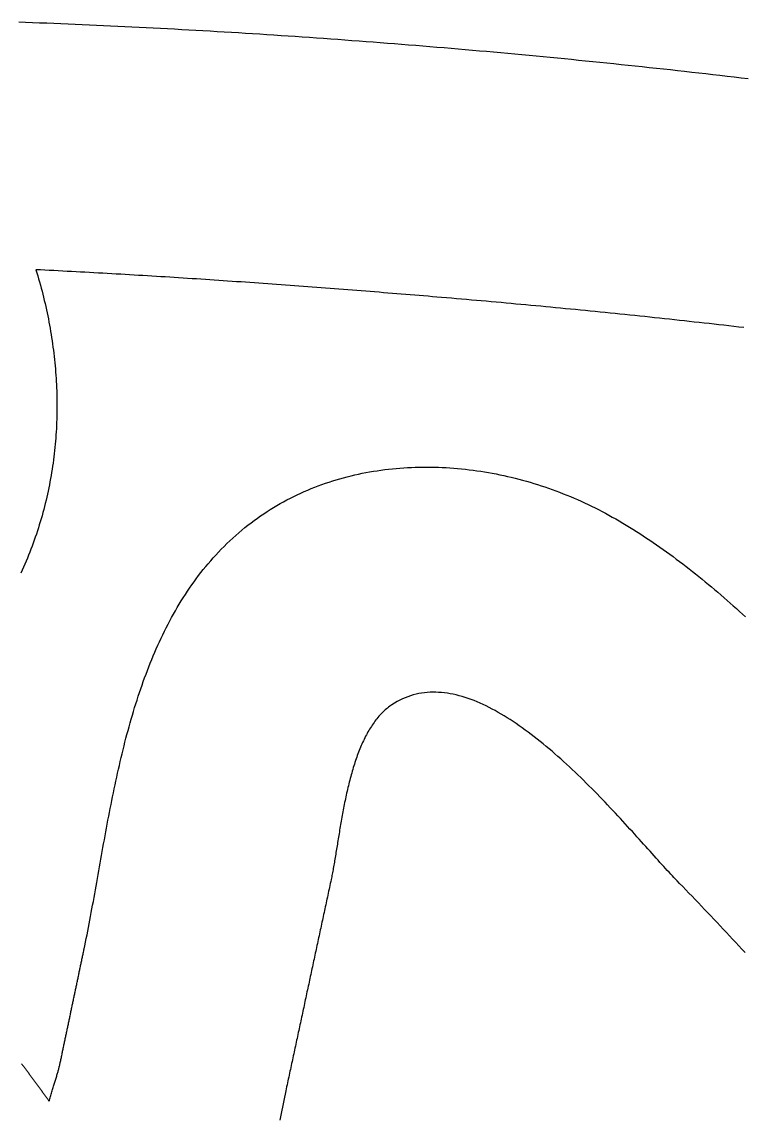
# Model space of a CAD drawing. Extents: x -5.5 to 29.5, y -8.1 to 1.6.
# Drawn here: x 2.668 to 3.064, y -3.414 to -2.812 of the extents above; entities that cross this region are included whole.
import ezdxf

# ---------------------------------------------------------------- set-up
doc = ezdxf.new("R2010")
doc.units = 0
doc.layers.get('0').update_dxf_attribs({"linetype": 'CONTINUOUS'})

msp = doc.modelspace()

# ---------------------------------------------------------------- linework, layer by layer
for points in [[(2.66679, -2.8125, 0), (2.67039, -2.81263, 0), (2.67429, -2.81278, 0), (2.67819, -2.81293, 0), (2.68208, -2.81308, 0), (2.68598, -2.81323, 0), (2.68988, -2.81339, 0), (2.69378, -2.81356, 0), (2.69767, -2.81372, 0), (2.70157, -2.81389, 0), (2.70547, -2.81406, 0), (2.70936, -2.81423, 0), (2.71326, -2.81441, 0), (2.71715, -2.81459, 0), (2.72105, -2.81478, 0), (2.72494, -2.81496, 0), (2.72884, -2.81515, 0), (2.73273, -2.81535, 0), (2.73663, -2.81554, 0), (2.74052, -2.81574, 0), (2.74442, -2.81595, 0), (2.74831, -2.81615, 0), (2.75221, -2.81636, 0), (2.7561, -2.81657, 0), (2.75999, -2.81679, 0), (2.76389, -2.81701, 0), (2.76778, -2.81723, 0), (2.77167, -2.81745, 0), (2.77556, -2.81768, 0), (2.77945, -2.81791, 0), (2.78335, -2.81815, 0), (2.78724, -2.81838, 0), (2.79113, -2.81862, 0), (2.79502, -2.81887, 0), (2.79891, -2.81911, 0), (2.8028, -2.81936, 0), (2.80669, -2.81962, 0), (2.81058, -2.81987, 0), (2.81447, -2.82013, 0), (2.81836, -2.82039, 0), (2.82225, -2.82066, 0), (2.82614, -2.82093, 0), (2.83003, -2.8212, 0), (2.83392, -2.82147, 0), (2.83781, -2.82175, 0), (2.8417, -2.82203, 0), (2.84558, -2.82231, 0), (2.84947, -2.8226, 0), (2.85336, -2.82289, 0), (2.85725, -2.82318, 0), (2.86113, -2.82348, 0), (2.86502, -2.82378, 0), (2.86891, -2.82408, 0), (2.87279, -2.82439, 0), (2.87668, -2.82469, 0), (2.88057, -2.82501, 0), (2.88445, -2.82532, 0), (2.88834, -2.82564, 0), (2.89222, -2.82596, 0), (2.89611, -2.82628, 0), (2.89999, -2.82661, 0), (2.90388, -2.82694, 0), (2.90776, -2.82727, 0), (2.91164, -2.82761, 0), (2.91553, -2.82795, 0), (2.91941, -2.82829, 0), (2.92329, -2.82863, 0), (2.92718, -2.82898, 0), (2.93106, -2.82933, 0), (2.93494, -2.82969, 0), (2.93882, -2.83005, 0), (2.94271, -2.83041, 0), (2.94659, -2.83077, 0), (2.95047, -2.83114, 0), (2.95435, -2.83151, 0), (2.95823, -2.83188, 0), (2.96211, -2.83225, 0), (2.96599, -2.83263, 0), (2.96987, -2.83301, 0), (2.97375, -2.8334, 0), (2.97763, -2.83379, 0), (2.98151, -2.83418, 0), (2.98539, -2.83457, 0), (2.98927, -2.83497, 0), (2.99315, -2.83537, 0), (2.99703, -2.83577, 0), (3.00091, -2.83618, 0), (3.00478, -2.83659, 0), (3.00866, -2.837, 0), (3.01254, -2.83742, 0), (3.01642, -2.83783, 0), (3.02029, -2.83826, 0), (3.02417, -2.83868, 0), (3.02805, -2.83911, 0), (3.03192, -2.83954, 0), (3.0358, -2.83997, 0), (3.03967, -2.84041, 0), (3.04355, -2.84085, 0), (3.04742, -2.84129, 0), (3.0513, -2.84173, 0), (3.05517, -2.84218, 0), (3.05905, -2.84263, 0), (3.06292, -2.84309, 0), (3.0668, -2.84355, 0)], [(2.67618, -2.94843, 0), (2.67669, -2.95011, 0), (2.67718, -2.95178, 0), (2.67767, -2.95346, 0), (2.67814, -2.95513, 0), (2.67861, -2.95682, 0), (2.67906, -2.9585, 0), (2.6795, -2.96018, 0), (2.67993, -2.96187, 0), (2.68035, -2.96356, 0), (2.68076, -2.96525, 0), (2.68116, -2.96695, 0), (2.68155, -2.96864, 0), (2.68192, -2.97034, 0), (2.68228, -2.97204, 0), (2.68264, -2.97374, 0), (2.68298, -2.97544, 0), (2.68331, -2.97714, 0), (2.68362, -2.97885, 0), (2.68393, -2.98055, 0), (2.68422, -2.98226, 0), (2.68451, -2.98397, 0), (2.68478, -2.98568, 0), (2.68504, -2.9874, 0), (2.68529, -2.98911, 0), (2.68552, -2.99082, 0), (2.68575, -2.99254, 0), (2.68596, -2.99425, 0), (2.68616, -2.99597, 0), (2.68635, -2.99769, 0), (2.68652, -2.99941, 0), (2.68669, -3.00113, 0), (2.68684, -3.00285, 0), (2.68698, -3.00457, 0), (2.6871, -3.00629, 0), (2.68722, -3.00801, 0), (2.68732, -3.00973, 0), (2.68741, -3.01146, 0), (2.68749, -3.01318, 0), (2.68756, -3.0149, 0), (2.68761, -3.01663, 0), (2.68765, -3.01835, 0), (2.68768, -3.02007, 0), (2.6877, -3.0218, 0), (2.6877, -3.02352, 0), (2.68769, -3.02524, 0), (2.68767, -3.02697, 0), (2.68763, -3.02869, 0), (2.68758, -3.03041, 0), (2.68752, -3.03214, 0), (2.68745, -3.03386, 0), (2.68736, -3.03558, 0), (2.68726, -3.0373, 0), (2.68715, -3.03902, 0), (2.68702, -3.04074, 0), (2.68688, -3.04246, 0), (2.68673, -3.04418, 0), (2.68657, -3.0459, 0), (2.68639, -3.04761, 0), (2.6862, -3.04933, 0), (2.68599, -3.05104, 0), (2.68577, -3.05276, 0), (2.68554, -3.05447, 0), (2.6853, -3.05618, 0), (2.68504, -3.05789, 0), (2.68477, -3.0596, 0), (2.68448, -3.06131, 0), (2.68418, -3.06301, 0), (2.68387, -3.06472, 0), (2.68354, -3.06642, 0), (2.6832, -3.06812, 0), (2.68284, -3.06982, 0), (2.68248, -3.07152, 0), (2.68209, -3.07321, 0), (2.6817, -3.07491, 0), (2.68129, -3.0766, 0), (2.68086, -3.07829, 0), (2.68043, -3.07998, 0), (2.67997, -3.08166, 0), (2.67951, -3.08335, 0), (2.67903, -3.08503, 0), (2.67853, -3.08671, 0), (2.67802, -3.08839, 0), (2.6775, -3.09006, 0), (2.67696, -3.09173, 0), (2.67641, -3.0934, 0), (2.67584, -3.09507, 0), (2.67526, -3.09673, 0), (2.67467, -3.0984, 0), (2.67406, -3.10005, 0), (2.67343, -3.10171, 0), (2.67279, -3.10336, 0), (2.67214, -3.10501, 0), (2.67147, -3.10666, 0), (2.67078, -3.10831, 0), (2.67009, -3.10995, 0), (2.66937, -3.11158, 0), (2.66864, -3.11322, 0), (2.6679, -3.11485, 0)], [(3.0643, -2.98017, 0), (3.06159, -2.97986, 0), (3.05888, -2.97954, 0), (3.05616, -2.97923, 0), (3.05345, -2.97892, 0), (3.05074, -2.97862, 0), (3.04803, -2.97831, 0), (3.04532, -2.978, 0), (3.04261, -2.9777, 0), (3.03989, -2.9774, 0), (3.03718, -2.9771, 0), (3.03447, -2.9768, 0), (3.03176, -2.9765, 0), (3.02904, -2.97621, 0), (3.02633, -2.97591, 0), (3.02362, -2.97562, 0), (3.0209, -2.97533, 0), (3.01819, -2.97504, 0), (3.01547, -2.97475, 0), (3.01276, -2.97446, 0), (3.01005, -2.97417, 0), (3.00733, -2.97389, 0), (3.00462, -2.9736, 0), (3.0019, -2.97332, 0), (2.99919, -2.97304, 0), (2.99647, -2.97276, 0), (2.99376, -2.97249, 0), (2.99104, -2.97221, 0), (2.98833, -2.97194, 0), (2.98561, -2.97166, 0), (2.9829, -2.97139, 0), (2.98018, -2.97112, 0), (2.97747, -2.97085, 0), (2.97475, -2.97058, 0), (2.97204, -2.97032, 0), (2.96932, -2.97005, 0), (2.9666, -2.96979, 0), (2.96389, -2.96953, 0), (2.96117, -2.96927, 0), (2.95845, -2.96901, 0), (2.95574, -2.96875, 0), (2.95302, -2.96849, 0), (2.9503, -2.96824, 0), (2.94759, -2.96798, 0), (2.94487, -2.96773, 0), (2.94215, -2.96748, 0), (2.93943, -2.96723, 0), (2.93672, -2.96698, 0), (2.934, -2.96673, 0), (2.93128, -2.96649, 0), (2.92856, -2.96624, 0), (2.92585, -2.966, 0), (2.92313, -2.96576, 0), (2.92041, -2.96552, 0), (2.91769, -2.96528, 0), (2.91497, -2.96504, 0), (2.91225, -2.9648, 0), (2.90954, -2.96457, 0), (2.90682, -2.96433, 0), (2.9041, -2.9641, 0), (2.90138, -2.96387, 0), (2.89866, -2.96364, 0), (2.89608, -2.96342, 0), (2.89364, -2.96321, 0), (2.8912, -2.96301, 0), (2.88876, -2.96281, 0), (2.88632, -2.9626, 0), (2.88388, -2.9624, 0), (2.88144, -2.9622, 0), (2.879, -2.962, 0), (2.87655, -2.9618, 0), (2.87411, -2.9616, 0), (2.87167, -2.9614, 0), (2.86923, -2.96121, 0), (2.86679, -2.96101, 0), (2.86435, -2.96081, 0), (2.86191, -2.96062, 0), (2.85947, -2.96042, 0), (2.85702, -2.96023, 0), (2.85458, -2.96004, 0), (2.85214, -2.95984, 0), (2.8497, -2.95965, 0), (2.84726, -2.95946, 0), (2.84482, -2.95927, 0), (2.84237, -2.95908, 0), (2.83993, -2.9589, 0), (2.83749, -2.95871, 0), (2.83505, -2.95852, 0), (2.83261, -2.95834, 0), (2.83016, -2.95815, 0), (2.82772, -2.95797, 0), (2.82528, -2.95779, 0), (2.82284, -2.9576, 0), (2.82039, -2.95742, 0), (2.81795, -2.95724, 0), (2.81551, -2.95706, 0), (2.81307, -2.95688, 0), (2.81062, -2.95671, 0), (2.80818, -2.95653, 0), (2.80574, -2.95635, 0), (2.80329, -2.95618, 0), (2.80085, -2.956, 0), (2.79841, -2.95583, 0), (2.79597, -2.95566, 0), (2.79352, -2.95549, 0), (2.79108, -2.95532, 0), (2.78864, -2.95515, 0), (2.78619, -2.95498, 0), (2.78375, -2.95481, 0), (2.78131, -2.95464, 0), (2.77886, -2.95448, 0), (2.77642, -2.95431, 0), (2.77397, -2.95415, 0), (2.77153, -2.95399, 0), (2.76909, -2.95382, 0), (2.76664, -2.95366, 0), (2.7642, -2.9535, 0), (2.76176, -2.95334, 0), (2.75931, -2.95319, 0), (2.75687, -2.95303, 0), (2.75442, -2.95287, 0), (2.75198, -2.95272, 0), (2.74954, -2.95256, 0), (2.74709, -2.95241, 0), (2.74465, -2.95226, 0), (2.7422, -2.95211, 0), (2.73976, -2.95196, 0), (2.73731, -2.95181, 0), (2.73487, -2.95166, 0), (2.73242, -2.95151, 0), (2.72998, -2.95137, 0), (2.72753, -2.95122, 0), (2.72509, -2.95108, 0), (2.72264, -2.95094, 0), (2.7202, -2.95079, 0), (2.71775, -2.95065, 0), (2.71531, -2.95052, 0), (2.71286, -2.95038, 0), (2.71042, -2.95024, 0), (2.70797, -2.9501, 0), (2.70553, -2.94997, 0), (2.70308, -2.94983, 0), (2.70064, -2.9497, 0), (2.69819, -2.94957, 0), (2.69575, -2.94944, 0), (2.6933, -2.94931, 0), (2.69085, -2.94918, 0), (2.68841, -2.94905, 0), (2.68596, -2.94893, 0), (2.68352, -2.9488, 0), (2.68107, -2.94868, 0), (2.67862, -2.94856, 0), (2.67618, -2.94843, 0)], [(2.68342, -3.40453, 0), (2.68362, -3.40387, 0), (2.68381, -3.40322, 0), (2.68401, -3.40257, 0), (2.6842, -3.40193, 0), (2.6844, -3.40129, 0), (2.68459, -3.40065, 0), (2.68478, -3.40002, 0), (2.68497, -3.3994, 0), (2.68516, -3.39877, 0), (2.68534, -3.39816, 0), (2.68553, -3.39755, 0), (2.68571, -3.39694, 0), (2.68589, -3.39634, 0), (2.68607, -3.39575, 0), (2.68625, -3.39516, 0), (2.68642, -3.39458, 0), (2.6866, -3.39401, 0), (2.68676, -3.39344, 0), (2.68693, -3.39288, 0), (2.68709, -3.39233, 0), (2.68725, -3.39179, 0), (2.68741, -3.39125, 0), (2.68756, -3.39073, 0), (2.68771, -3.39021, 0), (2.68786, -3.3897, 0), (2.688, -3.3892, 0), (2.68814, -3.38871, 0), (2.68828, -3.38823, 0), (2.68841, -3.38776, 0), (2.68853, -3.3873, 0), (2.68865, -3.38685, 0), (2.68877, -3.38642, 0), (2.68888, -3.38599, 0), (2.68899, -3.38557, 0), (2.68909, -3.38517, 0), (2.68919, -3.38477, 0), (2.68928, -3.38439, 0), (2.68936, -3.38403, 0), (2.68944, -3.38367, 0), (2.68952, -3.38333, 0), (2.68963, -3.38279, 0), (2.68975, -3.38221, 0), (2.68987, -3.38164, 0), (2.68999, -3.38107, 0), (2.69011, -3.3805, 0), (2.69023, -3.37992, 0), (2.69035, -3.37935, 0), (2.69047, -3.37878, 0), (2.69059, -3.37821, 0), (2.69071, -3.37763, 0), (2.69083, -3.37706, 0), (2.69095, -3.37649, 0), (2.69107, -3.37592, 0), (2.69119, -3.37534, 0), (2.69131, -3.37477, 0), (2.69143, -3.3742, 0), (2.69155, -3.37363, 0), (2.69167, -3.37305, 0), (2.69179, -3.37248, 0), (2.69191, -3.37191, 0), (2.69203, -3.37134, 0), (2.69215, -3.37076, 0), (2.69227, -3.37019, 0), (2.69239, -3.36962, 0), (2.69252, -3.36905, 0), (2.69264, -3.36847, 0), (2.69276, -3.3679, 0), (2.69288, -3.36733, 0), (2.693, -3.36676, 0), (2.69312, -3.36618, 0), (2.69324, -3.36561, 0), (2.69336, -3.36504, 0), (2.69348, -3.36447, 0), (2.6936, -3.36389, 0), (2.69372, -3.36332, 0), (2.69384, -3.36275, 0), (2.69396, -3.36218, 0), (2.69408, -3.3616, 0), (2.6942, -3.36103, 0), (2.69432, -3.36046, 0), (2.69444, -3.35989, 0), (2.69456, -3.35931, 0), (2.69468, -3.35874, 0), (2.6948, -3.35817, 0), (2.69492, -3.3576, 0), (2.69504, -3.35702, 0), (2.69516, -3.35645, 0), (2.69528, -3.35588, 0), (2.6954, -3.35531, 0), (2.69552, -3.35473, 0), (2.69564, -3.35416, 0), (2.69576, -3.35359, 0), (2.69588, -3.35302, 0), (2.696, -3.35244, 0), (2.69612, -3.35187, 0), (2.69624, -3.3513, 0), (2.69636, -3.35073, 0), (2.69648, -3.35015, 0), (2.6966, -3.34958, 0), (2.69672, -3.34901, 0), (2.69684, -3.34844, 0), (2.69696, -3.34786, 0), (2.69708, -3.34729, 0), (2.6972, -3.34672, 0), (2.69732, -3.34615, 0), (2.69745, -3.34557, 0), (2.69757, -3.345, 0), (2.69769, -3.34443, 0), (2.69781, -3.34386, 0), (2.69793, -3.34328, 0), (2.69805, -3.34271, 0), (2.69817, -3.34214, 0), (2.69829, -3.34157, 0), (2.69841, -3.34099, 0), (2.69853, -3.34042, 0), (2.69865, -3.33985, 0), (2.69877, -3.33928, 0), (2.69889, -3.3387, 0), (2.69901, -3.33813, 0), (2.69913, -3.33756, 0), (2.69925, -3.33699, 0), (2.69937, -3.33641, 0), (2.69949, -3.33584, 0), (2.69961, -3.33527, 0), (2.69973, -3.3347, 0), (2.69985, -3.33412, 0), (2.69997, -3.33355, 0), (2.70009, -3.33298, 0), (2.70021, -3.33241, 0), (2.70033, -3.33183, 0), (2.70045, -3.33126, 0), (2.70057, -3.33069, 0), (2.70069, -3.33012, 0), (2.70081, -3.32954, 0), (2.70093, -3.32897, 0), (2.70105, -3.3284, 0), (2.70117, -3.32783, 0), (2.70129, -3.32725, 0), (2.70141, -3.32668, 0), (2.70153, -3.32611, 0), (2.70165, -3.32554, 0), (2.70177, -3.32497, 0), (2.70189, -3.32439, 0), (2.70201, -3.32382, 0), (2.70213, -3.32325, 0), (2.70225, -3.32268, 0), (2.70238, -3.3221, 0), (2.7025, -3.32153, 0), (2.70262, -3.32096, 0), (2.70297, -3.31926, 0), (2.70338, -3.31727, 0), (2.70378, -3.31528, 0), (2.70419, -3.31327, 0), (2.70458, -3.31126, 0), (2.70498, -3.30924, 0), (2.70537, -3.30721, 0), (2.70576, -3.30517, 0), (2.70614, -3.30313, 0), (2.70652, -3.30108, 0), (2.7069, -3.29902, 0), (2.70728, -3.29696, 0), (2.70766, -3.29489, 0), (2.70804, -3.29281, 0), (2.70841, -3.29073, 0), (2.70879, -3.28865, 0), (2.70916, -3.28655, 0), (2.70953, -3.28445, 0), (2.70991, -3.28235, 0), (2.71028, -3.28024, 0), (2.71066, -3.27813, 0), (2.71103, -3.27601, 0), (2.71141, -3.27389, 0), (2.71178, -3.27177, 0), (2.71216, -3.26964, 0), (2.71254, -3.26751, 0), (2.71293, -3.26538, 0), (2.71331, -3.26324, 0), (2.7137, -3.2611, 0), (2.71409, -3.25896, 0), (2.71449, -3.25682, 0), (2.71488, -3.25467, 0), (2.71528, -3.25252, 0), (2.71569, -3.25038, 0), (2.7161, -3.24823, 0), (2.71651, -3.24608, 0), (2.71693, -3.24393, 0), (2.71735, -3.24178, 0), (2.71778, -3.23963, 0), (2.71821, -3.23748, 0), (2.71865, -3.23532, 0), (2.7191, -3.23318, 0), (2.71955, -3.23103, 0), (2.72001, -3.22888, 0), (2.72047, -3.22673, 0), (2.72095, -3.22459, 0), (2.72143, -3.22245, 0), (2.72191, -3.22031, 0), (2.72241, -3.21817, 0), (2.72291, -3.21603, 0), (2.72342, -3.2139, 0), (2.72394, -3.21177, 0), (2.72447, -3.20964, 0), (2.72501, -3.20752, 0), (2.72556, -3.2054, 0), (2.72611, -3.20329, 0), (2.72668, -3.20118, 0), (2.72726, -3.19907, 0), (2.72784, -3.19697, 0), (2.72844, -3.19487, 0), (2.72905, -3.19278, 0), (2.72967, -3.19069, 0), (2.7303, -3.18861, 0), (2.73095, -3.18654, 0), (2.7316, -3.18447, 0), (2.73227, -3.18241, 0), (2.73295, -3.18036, 0), (2.73364, -3.17831, 0), (2.73435, -3.17627, 0), (2.73507, -3.17424, 0), (2.7358, -3.17221, 0), (2.73655, -3.17019, 0), (2.73731, -3.16819, 0), (2.73808, -3.16618, 0), (2.73887, -3.16419, 0), (2.73968, -3.16221, 0), (2.7405, -3.16024, 0), (2.74133, -3.15827, 0), (2.74218, -3.15632, 0), (2.74305, -3.15437, 0), (2.74393, -3.15244, 0), (2.74483, -3.15051, 0), (2.74575, -3.1486, 0), (2.74668, -3.14669, 0), (2.74763, -3.1448, 0), (2.7486, -3.14292, 0), (2.74958, -3.14105, 0), (2.75059, -3.13919, 0), (2.75161, -3.13735, 0), (2.75265, -3.13552, 0), (2.75371, -3.1337, 0), (2.75479, -3.13189, 0), (2.75588, -3.13009, 0), (2.757, -3.12831, 0), (2.75814, -3.12654, 0), (2.75929, -3.12479, 0), (2.76047, -3.12305, 0), (2.76167, -3.12132, 0), (2.76289, -3.11961, 0), (2.76412, -3.11791, 0), (2.76539, -3.11623, 0), (2.76667, -3.11456, 0), (2.76797, -3.11291, 0), (2.7693, -3.11128, 0), (2.77065, -3.10966, 0), (2.77202, -3.10805, 0), (2.77341, -3.10647, 0), (2.77483, -3.1049, 0), (2.77627, -3.10334, 0), (2.7778, -3.10175, 0), (2.77936, -3.10016, 0), (2.78093, -3.0986, 0), (2.78253, -3.09708, 0), (2.78414, -3.09558, 0), (2.78577, -3.09412, 0), (2.78741, -3.09268, 0), (2.78907, -3.09128, 0), (2.79075, -3.0899, 0), (2.79244, -3.08856, 0), (2.79415, -3.08724, 0), (2.79587, -3.08596, 0), (2.7976, -3.0847, 0), (2.79935, -3.08347, 0), (2.80112, -3.08228, 0), (2.8029, -3.08111, 0), (2.80469, -3.07997, 0), (2.80649, -3.07886, 0), (2.80831, -3.07777, 0), (2.81014, -3.07672, 0), (2.81198, -3.07569, 0), (2.81383, -3.0747, 0), (2.8157, -3.07373, 0), (2.81758, -3.07279, 0), (2.81947, -3.07188, 0), (2.82137, -3.07099, 0), (2.82328, -3.07013, 0), (2.8252, -3.06931, 0), (2.82713, -3.0685, 0), (2.82907, -3.06773, 0), (2.83102, -3.06698, 0), (2.83298, -3.06626, 0), (2.83495, -3.06557, 0), (2.83693, -3.0649, 0), (2.83891, -3.06427, 0), (2.84091, -3.06365, 0), (2.84291, -3.06307, 0), (2.84492, -3.06251, 0), (2.84694, -3.06197, 0), (2.84896, -3.06147, 0), (2.851, -3.06099, 0), (2.85303, -3.06053, 0), (2.85508, -3.0601, 0), (2.85713, -3.0597, 0), (2.85919, -3.05932, 0), (2.86125, -3.05897, 0), (2.86331, -3.05865, 0), (2.86539, -3.05834, 0), (2.86746, -3.05807, 0), (2.86954, -3.05782, 0), (2.87163, -3.05759, 0), (2.87372, -3.05739, 0), (2.87581, -3.05721, 0), (2.87791, -3.05706, 0), (2.88001, -3.05693, 0), (2.88211, -3.05683, 0), (2.88421, -3.05675, 0), (2.88632, -3.05669, 0), (2.88843, -3.05666, 0), (2.89054, -3.05666, 0), (2.89265, -3.05667, 0), (2.89477, -3.05671, 0), (2.89688, -3.05678, 0), (2.89899, -3.05686, 0), (2.90111, -3.05697, 0), (2.90322, -3.0571, 0), (2.90534, -3.05726, 0), (2.90745, -3.05744, 0), (2.90957, -3.05764, 0), (2.91168, -3.05787, 0), (2.91379, -3.05811, 0), (2.9159, -3.05838, 0), (2.91801, -3.05867, 0), (2.92011, -3.05899, 0), (2.92222, -3.05932, 0), (2.92432, -3.05968, 0), (2.92641, -3.06006, 0), (2.92851, -3.06046, 0), (2.9306, -3.06088, 0), (2.93269, -3.06133, 0), (2.93477, -3.06179, 0), (2.93685, -3.06228, 0), (2.93892, -3.06279, 0), (2.94099, -3.06332, 0), (2.94305, -3.06387, 0), (2.94511, -3.06444, 0), (2.94717, -3.06503, 0), (2.94921, -3.06564, 0), (2.95125, -3.06627, 0), (2.95329, -3.06692, 0), (2.95532, -3.0676, 0), (2.95734, -3.06829, 0), (2.95935, -3.069, 0), (2.96135, -3.06973, 0), (2.96335, -3.07049, 0), (2.96534, -3.07126, 0), (2.96732, -3.07205, 0), (2.96929, -3.07286, 0), (2.97126, -3.07369, 0), (2.97321, -3.07453, 0), (2.97516, -3.0754, 0), (2.97709, -3.07629, 0), (2.97902, -3.07719, 0), (2.98093, -3.07812, 0), (2.98284, -3.07906, 0), (2.98473, -3.08002, 0), (2.98661, -3.081, 0), (2.98848, -3.08199, 0), (2.99034, -3.08301, 0), (2.99223, -3.08406, 0), (2.99414, -3.08515, 0), (2.99605, -3.08625, 0), (2.99794, -3.08737, 0), (2.99983, -3.0885, 0), (3.00171, -3.08964, 0), (3.00359, -3.0908, 0), (3.00545, -3.09198, 0), (3.00731, -3.09317, 0), (3.00917, -3.09437, 0), (3.01101, -3.09559, 0), (3.01285, -3.09682, 0), (3.01469, -3.09806, 0), (3.01652, -3.09931, 0), (3.01834, -3.10058, 0), (3.02015, -3.10186, 0), (3.02196, -3.10316, 0), (3.02376, -3.10446, 0), (3.02556, -3.10578, 0), (3.02735, -3.10711, 0), (3.02913, -3.10845, 0), (3.03091, -3.1098, 0), (3.03268, -3.11116, 0), (3.03445, -3.11254, 0), (3.03621, -3.11392, 0), (3.03797, -3.11532, 0), (3.03972, -3.11672, 0), (3.04146, -3.11814, 0), (3.0432, -3.11957, 0), (3.04493, -3.121, 0), (3.04666, -3.12245, 0), (3.04839, -3.1239, 0), (3.0501, -3.12536, 0), (3.05182, -3.12683, 0), (3.05353, -3.12831, 0), (3.05523, -3.1298, 0), (3.05693, -3.1313, 0), (3.05862, -3.1328, 0), (3.06031, -3.13432, 0), (3.06199, -3.13584, 0), (3.06367, -3.13736, 0), (3.06535, -3.1389, 0)], [(3.06505, -3.32299, 0), (3.06335, -3.32115, 0), (3.06164, -3.31931, 0), (3.05994, -3.31747, 0), (3.05823, -3.31564, 0), (3.05653, -3.31381, 0), (3.05482, -3.31198, 0), (3.05311, -3.31016, 0), (3.05141, -3.30834, 0), (3.0497, -3.30652, 0), (3.04799, -3.30471, 0), (3.04628, -3.3029, 0), (3.04457, -3.30109, 0), (3.04286, -3.29928, 0), (3.04115, -3.29749, 0), (3.03944, -3.29569, 0), (3.03773, -3.2939, 0), (3.03602, -3.29211, 0), (3.0343, -3.29033, 0), (3.03259, -3.28855, 0), (3.03087, -3.28678, 0), (3.02915, -3.28501, 0), (3.02776, -3.28358, 0), (3.02693, -3.28272, 0), (3.02607, -3.28182, 0), (3.02519, -3.28089, 0), (3.02429, -3.27992, 0), (3.02336, -3.27893, 0), (3.02241, -3.2779, 0), (3.02144, -3.27684, 0), (3.02045, -3.27575, 0), (3.01944, -3.27464, 0), (3.01841, -3.2735, 0), (3.01735, -3.27233, 0), (3.01628, -3.27114, 0), (3.01519, -3.26992, 0), (3.01408, -3.26868, 0), (3.01294, -3.26742, 0), (3.01179, -3.26613, 0), (3.01063, -3.26483, 0), (3.00944, -3.26351, 0), (3.00824, -3.26216, 0), (3.00701, -3.26081, 0), (3.00578, -3.25943, 0), (3.00452, -3.25804, 0), (3.00325, -3.25663, 0), (3.00196, -3.25522, 0), (3.00066, -3.25379, 0), (2.99934, -3.25234, 0), (2.99801, -3.25089, 0), (2.99666, -3.24943, 0), (2.9953, -3.24796, 0), (2.99392, -3.24648, 0), (2.99253, -3.24499, 0), (2.99113, -3.2435, 0), (2.98971, -3.242, 0), (2.98828, -3.2405, 0), (2.98684, -3.239, 0), (2.98539, -3.2375, 0), (2.98392, -3.23599, 0), (2.98245, -3.23449, 0), (2.98096, -3.23298, 0), (2.97946, -3.23148, 0), (2.97795, -3.22998, 0), (2.97644, -3.22849, 0), (2.97491, -3.22699, 0), (2.97337, -3.22551, 0), (2.97183, -3.22403, 0), (2.97027, -3.22256, 0), (2.96871, -3.2211, 0), (2.96714, -3.21965, 0), (2.96556, -3.21821, 0), (2.96398, -3.21678, 0), (2.96239, -3.21537, 0), (2.96079, -3.21396, 0), (2.95919, -3.21258, 0), (2.95758, -3.2112, 0), (2.95596, -3.20985, 0), (2.95434, -3.20851, 0), (2.95272, -3.20719, 0), (2.95109, -3.20589, 0), (2.94945, -3.20461, 0), (2.94782, -3.20335, 0), (2.94617, -3.20212, 0), (2.94453, -3.2009, 0), (2.94288, -3.19971, 0), (2.94123, -3.19855, 0), (2.93958, -3.19741, 0), (2.93793, -3.1963, 0), (2.93628, -3.19522, 0), (2.93462, -3.19417, 0), (2.93296, -3.19315, 0), (2.93131, -3.19216, 0), (2.92965, -3.1912, 0), (2.92799, -3.19027, 0), (2.92634, -3.18938, 0), (2.92468, -3.18852, 0), (2.92303, -3.1877, 0), (2.92138, -3.18692, 0), (2.91973, -3.18617, 0), (2.91808, -3.18546, 0), (2.91644, -3.18479, 0), (2.91479, -3.18417, 0), (2.91316, -3.18358, 0), (2.91152, -3.18304, 0), (2.90989, -3.18254, 0), (2.90826, -3.18208, 0), (2.90664, -3.18167, 0), (2.90503, -3.18131, 0), (2.90341, -3.181, 0), (2.90181, -3.18073, 0), (2.90021, -3.18051, 0), (2.89862, -3.18035, 0), (2.89703, -3.18023, 0), (2.89545, -3.18017, 0), (2.89388, -3.18016, 0), (2.89232, -3.1802, 0), (2.89076, -3.1803, 0), (2.88921, -3.18046, 0), (2.88767, -3.18067, 0), (2.88614, -3.18095, 0), (2.88462, -3.18128, 0), (2.88311, -3.18167, 0), (2.88161, -3.18212, 0), (2.88012, -3.18263, 0), (2.87865, -3.18321, 0), (2.87718, -3.18385, 0), (2.87572, -3.18456, 0), (2.87428, -3.18533, 0), (2.87285, -3.18617, 0), (2.87143, -3.18707, 0), (2.87025, -3.18789, 0), (2.8696, -3.18836, 0), (2.86897, -3.18885, 0), (2.86834, -3.18936, 0), (2.86773, -3.18989, 0), (2.86712, -3.19043, 0), (2.86653, -3.19099, 0), (2.86594, -3.19157, 0), (2.86536, -3.19216, 0), (2.8648, -3.19277, 0), (2.86424, -3.19339, 0), (2.86369, -3.19403, 0), (2.86316, -3.19468, 0), (2.86263, -3.19534, 0), (2.86211, -3.19602, 0), (2.8616, -3.19672, 0), (2.8611, -3.19743, 0), (2.8606, -3.19815, 0), (2.86012, -3.19888, 0), (2.85964, -3.19963, 0), (2.85917, -3.20038, 0), (2.85871, -3.20115, 0), (2.85826, -3.20194, 0), (2.85782, -3.20273, 0), (2.85739, -3.20353, 0), (2.85696, -3.20435, 0), (2.85654, -3.20518, 0), (2.85613, -3.20601, 0), (2.85572, -3.20686, 0), (2.85533, -3.20772, 0), (2.85494, -3.20858, 0), (2.85455, -3.20946, 0), (2.85418, -3.21034, 0), (2.85381, -3.21124, 0), (2.85345, -3.21214, 0), (2.8531, -3.21305, 0), (2.85275, -3.21397, 0), (2.85241, -3.21489, 0), (2.85207, -3.21582, 0), (2.85174, -3.21676, 0), (2.85142, -3.21771, 0), (2.8511, -3.21866, 0), (2.85079, -3.21962, 0), (2.85049, -3.22058, 0), (2.85019, -3.22155, 0), (2.8499, -3.22253, 0), (2.84961, -3.22351, 0), (2.84933, -3.22449, 0), (2.84905, -3.22548, 0), (2.84878, -3.22647, 0), (2.84852, -3.22747, 0), (2.84826, -3.22847, 0), (2.848, -3.22948, 0), (2.84775, -3.23048, 0), (2.8475, -3.23149, 0), (2.84726, -3.2325, 0), (2.84703, -3.23352, 0), (2.84679, -3.23453, 0), (2.84656, -3.23555, 0), (2.84634, -3.23657, 0), (2.84612, -3.23759, 0), (2.8459, -3.23861, 0), (2.84569, -3.23963, 0), (2.84548, -3.24065, 0), (2.84528, -3.24167, 0), (2.84508, -3.24269, 0), (2.84488, -3.24371, 0), (2.84468, -3.24473, 0), (2.84449, -3.24575, 0), (2.8443, -3.24677, 0), (2.84412, -3.24778, 0), (2.84394, -3.24879, 0), (2.84376, -3.2498, 0), (2.84358, -3.25081, 0), (2.8434, -3.25181, 0), (2.84323, -3.25281, 0), (2.84306, -3.25381, 0), (2.84289, -3.25481, 0), (2.84273, -3.25579, 0), (2.84257, -3.25678, 0), (2.8424, -3.25776, 0), (2.84224, -3.25874, 0), (2.84209, -3.25971, 0), (2.84193, -3.26067, 0), (2.84177, -3.26163, 0), (2.84162, -3.26258, 0), (2.84147, -3.26353, 0), (2.84132, -3.26447, 0), (2.84117, -3.2654, 0), (2.84102, -3.26633, 0), (2.84087, -3.26724, 0), (2.84072, -3.26815, 0), (2.84057, -3.26906, 0), (2.84043, -3.26995, 0), (2.84028, -3.27084, 0), (2.84013, -3.27171, 0), (2.83999, -3.27258, 0), (2.83984, -3.27344, 0), (2.8397, -3.27428, 0), (2.83955, -3.27512, 0), (2.8394, -3.27595, 0), (2.83926, -3.27677, 0), (2.83911, -3.27757, 0), (2.83896, -3.27837, 0), (2.83881, -3.27915, 0), (2.83866, -3.27992, 0), (2.83851, -3.28068, 0), (2.83836, -3.28143, 0), (2.83821, -3.28216, 0), (2.83804, -3.28297, 0), (2.83781, -3.28403, 0), (2.83758, -3.28509, 0), (2.83735, -3.28616, 0), (2.83713, -3.28722, 0), (2.8369, -3.28828, 0), (2.83667, -3.28934, 0), (2.83644, -3.2904, 0), (2.83621, -3.29147, 0), (2.83599, -3.29253, 0), (2.83576, -3.29359, 0), (2.83553, -3.29465, 0), (2.8353, -3.29571, 0), (2.83508, -3.29678, 0), (2.83485, -3.29784, 0), (2.83462, -3.2989, 0), (2.83439, -3.29996, 0), (2.83416, -3.30102, 0), (2.83394, -3.30209, 0), (2.83371, -3.30315, 0), (2.83348, -3.30421, 0), (2.83325, -3.30527, 0), (2.83303, -3.30633, 0), (2.8328, -3.3074, 0), (2.83257, -3.30846, 0), (2.83234, -3.30952, 0), (2.83211, -3.31058, 0), (2.83189, -3.31164, 0), (2.83166, -3.31271, 0), (2.83143, -3.31377, 0), (2.8312, -3.31483, 0), (2.83098, -3.31589, 0), (2.83075, -3.31695, 0), (2.83052, -3.31802, 0), (2.83029, -3.31908, 0), (2.83006, -3.32014, 0), (2.82984, -3.3212, 0), (2.82961, -3.32226, 0), (2.82938, -3.32333, 0), (2.82915, -3.32439, 0), (2.82892, -3.32545, 0), (2.8287, -3.32651, 0), (2.82847, -3.32757, 0), (2.82824, -3.32864, 0), (2.82801, -3.3297, 0), (2.82779, -3.33076, 0), (2.82756, -3.33182, 0), (2.82733, -3.33288, 0), (2.8271, -3.33394, 0), (2.82687, -3.33501, 0), (2.82665, -3.33607, 0), (2.82642, -3.33713, 0), (2.82619, -3.33819, 0), (2.82596, -3.33925, 0), (2.82574, -3.34032, 0), (2.82551, -3.34138, 0), (2.82528, -3.34244, 0), (2.82505, -3.3435, 0), (2.82482, -3.34456, 0), (2.8246, -3.34563, 0), (2.82437, -3.34669, 0), (2.82414, -3.34775, 0), (2.82391, -3.34881, 0), (2.82369, -3.34987, 0), (2.82346, -3.35094, 0), (2.82323, -3.352, 0), (2.823, -3.35306, 0), (2.82277, -3.35412, 0), (2.82255, -3.35518, 0), (2.82232, -3.35625, 0), (2.82209, -3.35731, 0), (2.82186, -3.35837, 0), (2.82164, -3.35943, 0), (2.82141, -3.36049, 0), (2.82118, -3.36156, 0), (2.82095, -3.36262, 0), (2.82072, -3.36368, 0), (2.8205, -3.36474, 0), (2.82027, -3.3658, 0), (2.82004, -3.36687, 0), (2.81981, -3.36793, 0), (2.81959, -3.36899, 0), (2.81936, -3.37005, 0), (2.81913, -3.37111, 0), (2.8189, -3.37218, 0), (2.81867, -3.37324, 0), (2.81845, -3.3743, 0), (2.81822, -3.37536, 0), (2.81799, -3.37642, 0), (2.81776, -3.37749, 0), (2.81754, -3.37855, 0), (2.81731, -3.37961, 0), (2.81708, -3.38067, 0), (2.81685, -3.38173, 0), (2.81662, -3.3828, 0), (2.8164, -3.38386, 0), (2.81617, -3.38492, 0), (2.81594, -3.38598, 0), (2.81571, -3.38704, 0), (2.81548, -3.38811, 0), (2.81526, -3.38917, 0), (2.81503, -3.39023, 0), (2.8148, -3.39129, 0), (2.81457, -3.39235, 0), (2.81435, -3.39341, 0), (2.81412, -3.39448, 0), (2.81389, -3.39554, 0), (2.81366, -3.3966, 0), (2.81343, -3.39766, 0), (2.81318, -3.39886, 0), (2.81281, -3.4006, 0), (2.81244, -3.40236, 0), (2.81207, -3.40413, 0), (2.81171, -3.40591, 0), (2.81135, -3.4077, 0), (2.81099, -3.4095, 0), (2.81063, -3.41131, 0), (2.81027, -3.41313, 0), (2.80991, -3.41496, 0)], [(2.66833, -3.38404, 0), (2.66861, -3.38441, 0), (2.66889, -3.38478, 0), (2.66917, -3.38515, 0), (2.66945, -3.38551, 0), (2.66973, -3.38588, 0), (2.67001, -3.38625, 0), (2.67029, -3.38662, 0), (2.67057, -3.38699, 0), (2.67084, -3.38736, 0), (2.67112, -3.38773, 0), (2.6714, -3.3881, 0), (2.67168, -3.38847, 0), (2.67196, -3.38884, 0), (2.67223, -3.38921, 0), (2.67251, -3.38958, 0), (2.67279, -3.38995, 0), (2.67306, -3.39032, 0), (2.67334, -3.3907, 0), (2.67362, -3.39107, 0), (2.67389, -3.39144, 0), (2.67417, -3.39181, 0), (2.67444, -3.39218, 0), (2.67472, -3.39255, 0), (2.67499, -3.39293, 0), (2.67527, -3.3933, 0), (2.67554, -3.39367, 0), (2.67582, -3.39404, 0), (2.67609, -3.39441, 0), (2.67637, -3.39479, 0), (2.67664, -3.39516, 0), (2.67691, -3.39553, 0), (2.67719, -3.39591, 0), (2.67746, -3.39628, 0), (2.67773, -3.39665, 0), (2.67801, -3.39703, 0), (2.67828, -3.3974, 0), (2.67855, -3.39777, 0), (2.67882, -3.39815, 0), (2.6791, -3.39852, 0), (2.67937, -3.3989, 0), (2.67964, -3.39927, 0), (2.67991, -3.39965, 0), (2.68018, -3.40002, 0), (2.68045, -3.4004, 0), (2.68072, -3.40077, 0), (2.681, -3.40115, 0), (2.68127, -3.40152, 0), (2.68154, -3.4019, 0), (2.68181, -3.40227, 0), (2.68208, -3.40265, 0), (2.68235, -3.40302, 0), (2.68262, -3.4034, 0), (2.68289, -3.40378, 0), (2.68315, -3.40415, 0), (2.68342, -3.40453, 0)]]:
    msp.add_polyline3d(points)

doc.saveas('drawing.dxf')
